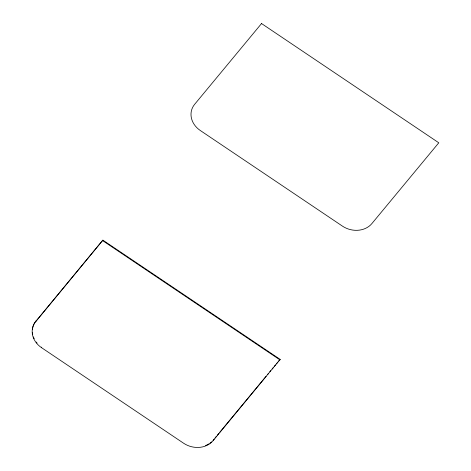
<?xml version="1.0" encoding="UTF-8"?>
<svg xmlns="http://www.w3.org/2000/svg" width="471" height="471" viewBox="0 0 471 471"><rect width="100%" height="100%" fill="white"/><g stroke="black" fill="none" stroke-linecap="round" stroke-linejoin="round"><path stroke-width="0.71" d="M35.825 321.428L102.878 240.145L280.139 359.385L213.086 440.668A21.519 18.31 17.6 0 1 183.584 443.217L41.501 347.645A21.519 18.31 17.6 0 1 35.825 321.428L102.878 240.145M41.501 347.645L41.672 347.115M213.086 440.668L214.187 439.013M215.123 437.883L216.525 436.193M217.461 435.063L218.862 433.367M219.798 432.237L266.109 376.329M267.51 374.633L268.446 373.503M269.848 371.807L270.784 370.683M272.185 368.987L273.121 367.857M274.528 366.161L275.458 365.031M276.395 363.906L277.802 362.211M278.738 361.08L280.139 359.385M102.713 240.669L279.974 359.915M37.074 343.065A21.519 18.31 17.6 0 1 36.238 342.028M34.177 338.702A21.519 18.31 17.6 0 1 33.423 336.942M32.717 334.54A21.519 18.31 17.6 0 1 32.428 332.709M32.393 329.676A21.519 18.31 17.6 0 1 35.99 320.904M211.544 441.922A21.519 18.31 17.6 0 1 210.084 443.099M209.036 443.806A21.519 18.31 17.6 0 1 205.556 445.525M261.535 23.55L194.647 104.309A21.519 18.31 17.6 0 0 200.322 130.52L342.405 226.098A21.519 18.31 17.6 0 0 371.907 223.548L438.795 142.79L261.535 23.55"/></g></svg>
